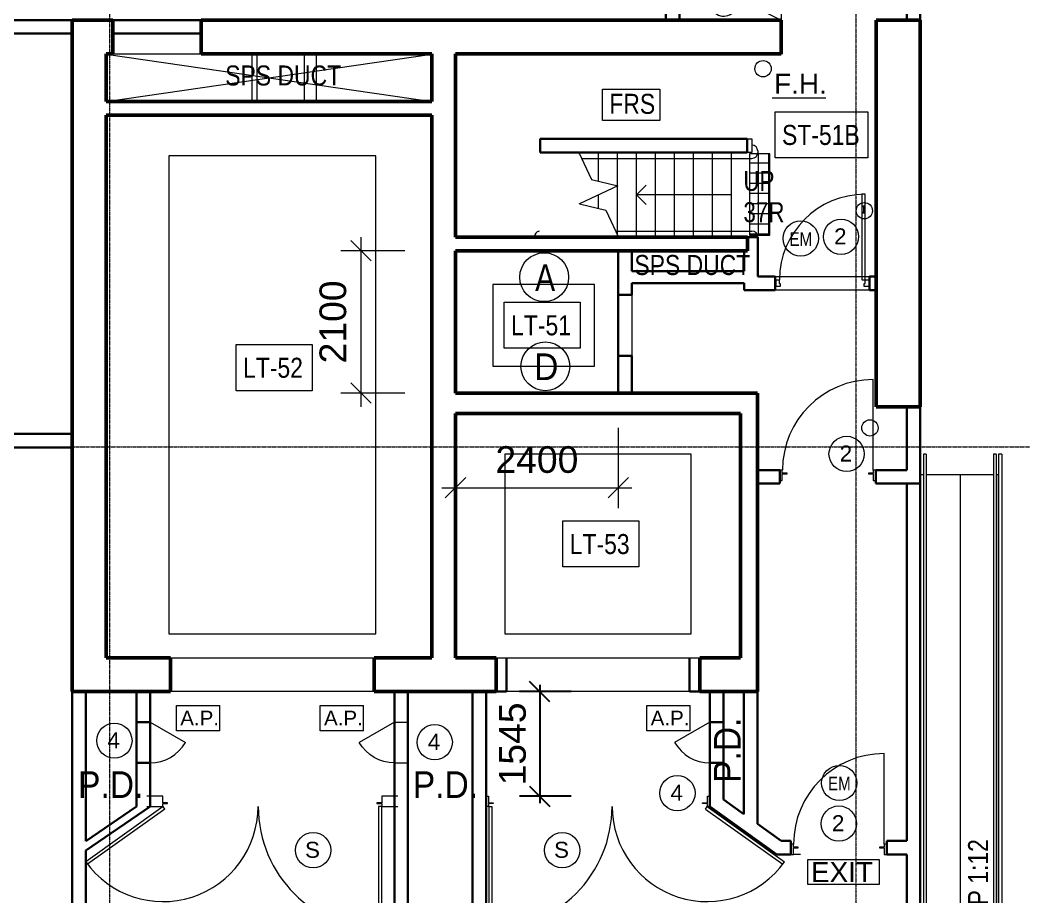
# Model space of a CAD drawing. Header units: millimetres. Extents: x -309924 to 219496, y -330797 to 211873.
# Drawn here: x 68034 to 82829, y 167829 to 180756 of the extents above; entities that cross this region are included whole.
import ezdxf

# ---------------------------------------------------------------- set-up
doc = ezdxf.new("R2010")
doc.units = ezdxf.units.MM
for name, pattern in [('Grid Line', [21, 12, -3, 3, -3]), ('Long Dash', [13.5, 9, -4.5]), ('Overhead', [1.8, 1.2, -0.6])]:
    doc.linetypes.add(name, pattern=pattern)
for name, color, linetype, lineweight in [('0-1', 7, 'Continuous', 5), ('0-4', 7, 'Continuous', 18), ('A-200-M_WALL', 113, 'Continuous', 13), ('A-241-M_RAMP', 51, 'Continuous', 5), ('A-325-M_DOOR', 7, 'Continuous', 13), ('A-325-M_DOOR__FRAME', 7, 'Continuous', 18), ('A-325-M_DOOR_GLASS', 31, 'Continuous', 13), ('A-340-M_RAILING', 11, 'Continuous', 5), ('A-ANNO-DIMS', 7, 'Continuous', 9), ('A-ANNO-DIMS-1', 7, 'Continuous', 5), ('A-ANNO-NOTE', 7, 'Continuous', 5), ('A-DETL', 102, 'Continuous', 5), ('A-DETL-GENF', 7, 'Continuous', 5), ('A-DOOR', 7, 'Continuous', 5), ('A-DOOR-1', 7, 'Continuous', 9), ('A-DOOR-FRAM', 7, 'Continuous', 5), ('A-DOOR-HDLN', 7, 'Long Dash', 5), ('A-FLOR', 7, 'Continuous', 18), ('A-WALL-2', 7, 'Continuous', 35), ('A-WALL-3', 7, 'Continuous', 13), ('G-ANNO-TEXT', 7, 'Continuous', 5), ('I-WALL', 7, 'Continuous', 9), ('I-WALL-3', 7, 'Continuous', 18), ('OAP280_W', 210, 'Continuous', 50), ('S-GRID-1', 7, 'Grid Line', 5), ('S-STRS', 7, 'Continuous', 5), ('S-STRS-2', 7, 'Overhead', 5), ('S-STRS-MBND', 7, 'Continuous', 5)]:
    doc.layers.add(name, color=color, linetype=linetype, lineweight=lineweight)
doc.styles.add('Arial Narrow_1', font='ARIALN.TTF', dxfattribs={"height": 294.984802})
doc.styles.add('Arial_1', font='arial.ttf', dxfattribs={"height": 393.413174})
doc.styles.add('Arial_2', font='arial.ttf', dxfattribs={"height": 1.475299})
doc.styles.add('Arial_3', font='arial.ttf', dxfattribs={"height": 1.081886})
doc.styles.add('Arial_5', font='arial.ttf', dxfattribs={"width": 0.9, "height": 393.413174})
doc.styles.add('Arial_6', font='arial.ttf', dxfattribs={"height": 1.18024})
doc.styles.add('Arial_7', font='arial.ttf', dxfattribs={"width": 0.8, "height": 1.967066})
doc.styles.add('Arial_8', font='arial.ttf', dxfattribs={"width": 0.8, "height": 295.05988})
doc.dimstyles.new('Diagonal_-_1_5mm_Arial', dxfattribs={"dimscale": 304.8, "dimtxt": 400, "dimasz": 0.984252, "dimexe": 0.984252, "dimexo": 0.0625, "dimgap": 0.656168, "dimtad": 1, "dimdec": 0, "dimrnd": 5, "dimzin": 0, "dimdsep": 46, "dimtxsty": 'Arial_1', "dimblk1": 'OBLIQUE', "dimblk2": 'OBLIQUE', "dimsah": 1, "dimcen": 0.09, "dimdle": 0.328084, "dimadec": 0, "dimazin": 0, "dimtfac": 1, "dimtdec": 4, "dimtix": 1, "dimtmove": 0, "dimatfit": 3, "dimfxl": 1.574803, "dimfxlon": 1, "dimtvp": 1, "dimtolj": 1, "dimtzin": 0, "dimarcsym": 2})

# ---------------------------------------------------------------- blocks, each defined once
blk = doc.blocks.new('ARC_ANN_EXIT - ARC_ANN_EXIT-878429-B2_F PLAN _2 OF 2_')
at = {"layer": 'A-ANNO-NOTE'}
for p, q in [((-2.124, 0), (-2.124, 1.862)), ((-2.124, 1.862), (3.134, 1.862)), ((3.134, 1.862), (3.134, 0)), ((3.134, 0), (-2.124, 0))]:
    blk.add_line(p, q, dxfattribs=at)
at = {"layer": 'A-ANNO-NOTE', "insert": (0.406, 1.662), "char_height": 1.4753, "width": 5.454, "attachment_point": 2, "line_spacing_factor": 0.938532, "style": 'Arial_2'}
blk.add_mtext('EXIT', dxfattribs=at)
blk = doc.blocks.new('ARC_ANN_ACCESS PANEL - AP-910189-B2_F PLAN _2 OF 2_')
at = {"layer": 'A-ANNO-NOTE'}
for p, q in [((-1.593, -0.916), (-1.593, 0.946)), ((-1.593, 0.946), (1.606, 0.946)), ((1.606, -0.916), (1.606, 0.946)), ((1.606, -0.916), (-1.593, -0.916))]:
    blk.add_line(p, q, dxfattribs=at)
at = {"layer": 'A-ANNO-NOTE', "insert": (0.12, 0.57), "char_height": 1.0819, "width": 3.40549, "attachment_point": 2, "line_spacing_factor": 0.938532, "style": 'Arial_3'}
blk.add_mtext('A.P.', dxfattribs=at)
blk = doc.blocks.new('ARC_ANN_FIRE-RATING_two_ - top right-911182-B2_F PLAN _2 OF 2_')
at = {"layer": 'A-ANNO-NOTE'}
for centre, radius in [((1.718, 1.92), 0.6), ((0, 0), 1.3)]:
    blk.add_circle(centre, radius, dxfattribs=at)
at = {"layer": 'A-ANNO-NOTE', "insert": (-0.05, 0.62), "char_height": 1.18, "width": 1.0944, "attachment_point": 2, "line_spacing_factor": 0.938532, "style": 'Arial_6'}
blk.add_mtext('2', dxfattribs=at)
blk = doc.blocks.new('ARC_ANN_FIRE-RATING_two_ - none-909955-B2_F PLAN _2 OF 2_')
at = {"layer": 'A-ANNO-NOTE'}
blk.add_circle((0, 0), 1.3, dxfattribs=at)
at = {"layer": 'A-ANNO-NOTE', "insert": (-0.05, 0.62), "char_height": 1.18, "width": 1.0944, "attachment_point": 2, "line_spacing_factor": 0.938532, "style": 'Arial_6'}
blk.add_mtext('2', dxfattribs=at)
blk = doc.blocks.new('ARC_ANN_SYMB_LIFT_FRS - FRS-LIFT-5376037-B2_F PLAN _2 OF 2_')
at = {"layer": 'A-ANNO-NOTE'}
blk.add_circle((0, 0), 1.8, dxfattribs=at)
at = {"layer": 'A-ANNO-NOTE', "insert": (0.07, 0.958), "char_height": 1.967, "width": 1.728, "attachment_point": 2, "line_spacing_factor": 0.938532, "style": 'Arial_7'}
blk.add_mtext('A', dxfattribs=at)
blk = doc.blocks.new('ARC_ANN_SMOKE SEAL_HOLD OPEN DOOR_ - none-5827350-B2_F PLAN _2 OF 2_')
at = {"layer": 'A-ANNO-NOTE'}
blk.add_circle((0, 0), 1.3, dxfattribs=at)
at = {"layer": 'A-ANNO-NOTE', "insert": (-0.05, 0.62), "char_height": 1.18, "width": 1.3104, "attachment_point": 2, "line_spacing_factor": 0.938532, "style": 'Arial_6'}
blk.add_mtext('S', dxfattribs=at)
blk = doc.blocks.new('_Oblique')
at = {"color": 0, "linetype": 'ByBlock', "lineweight": -2}
blk.add_line((-0.5, -0.5), (0.5, 0.5), dxfattribs=at)
blk = doc.blocks.new('DIMBLOCK3-B2_F PLAN _2 OF 2_')
at = {"layer": 'A-ANNO-DIMS-1', "color": 0, "lineweight": -2, "transparency": 16777216}
for p, q in [((75694, 170956), (75694, 169213)), ((76155, 170856), (75394, 170856)), ((76155, 169313), (75394, 169313))]:
    blk.add_line(p, q, dxfattribs=at)
at = {"layer": 'Defpoints', "color": 0, "transparency": 16777216}
for p in [(76174, 170856), (75694, 169313), (76174, 169313)]:
    blk.add_point(p, dxfattribs=at)
at = {"layer": 'A-ANNO-DIMS-1', "color": 0, "lineweight": -2, "transparency": 16777216, "xscale": 299.9999999999999, "yscale": 299.9999999999999, "zscale": 299.9999999999999}
for p, rotation in [((75694, 170856), 89.99970000000012), ((75694, 169313), 269.9997000000001)]:
    blk.add_blockref('_Oblique', p, dxfattribs=dict(at, rotation=rotation))
at = {"layer": 'A-ANNO-DIMS-1', "color": 0, "transparency": 16777216, "insert": (75293, 170084), "char_height": 393.4, "attachment_point": 5, "rotation": 89.9997, "style": 'Arial_1'}
blk.add_mtext('\\A1;1545', dxfattribs=at)
blk = doc.blocks.new('ARC_DOOR_LEAFANDAHALF_METAL_ART LIFT - 3300x4500mm-34444416-B2_F PLAN _2 OF 2_')
at = {"layer": 'A-DOOR'}
for p, q in [((-1610, -98), (-1566, -98)), ((-1610, -98), (-1610, -1915)), ((-1566, -98), (-1566, -1914)), ((1584, -134), (1610, -98)), ((1584, -134), (2723, -946)), ((1610, -98), (2750, -910))]:
    blk.add_line(p, q, dxfattribs=at)
for centre, radius, start, end in [((-1610, -98), 1817, 270, 0), ((1610, -98), 1400, 180, 324.5)]:
    blk.add_arc(centre, radius, start, end, dxfattribs=at)
at = {"layer": 'A-DOOR-1'}
for p, q in [((-1650, 54), (-1613, 54)), ((-1613, 54), (-1613, -44)), ((1613, 54), (1650, 54)), ((1613, -44), (1613, 54)), ((-1613, -98), (-1650, -98)), ((-1613, -44), (-1543, -44)), ((-1613, -51), (-1613, -98)), ((-1543, -51), (-1613, -51)), ((-1543, -44), (-1543, -51)), ((1543, -44), (1613, -44)), ((1543, -51), (1543, -44)), ((1613, -51), (1543, -51)), ((1613, -98), (1613, -51)), ((1650, -98), (1613, -98))]:
    blk.add_line(p, q, dxfattribs=at)
blk = doc.blocks.new('ARC_DOOR_LEAFANDAHALF_METAL_ART LIFT - 3300x4500mm-34444415-B2_F PLAN _2 OF 2_')
at = {"layer": 'A-DOOR'}
for p, q in [((-1610, 98), (-1610, 1915)), ((-1566, 98), (-1566, 1914)), ((1584, 134), (2723, 946)), ((1610, 98), (2750, 910)), ((-1610, 98), (-1566, 98)), ((1584, 134), (1610, 98))]:
    blk.add_line(p, q, dxfattribs=at)
for centre, radius, start, end in [((-1610, 98), 1817, 0, 90), ((1610, 98), 1400, 35.5, 180)]:
    blk.add_arc(centre, radius, start, end, dxfattribs=at)
at = {"layer": 'A-DOOR-1'}
for p, q in [((-1613, 98), (-1850, 98)), ((-1613, 51), (-1613, 98)), ((-1543, 51), (-1613, 51)), ((-1613, -54), (-1613, 44)), ((-1613, 44), (-1543, 44)), ((-1543, 44), (-1543, 51)), ((1613, 51), (1543, 51)), ((1543, 51), (1543, 44)), ((1543, 44), (1613, 44)), ((1850, 98), (1613, 98)), ((1613, 98), (1613, 51)), ((1613, 44), (1613, -54)), ((-1850, -54), (-1613, -54)), ((1613, -54), (1850, -54))]:
    blk.add_line(p, q, dxfattribs=at)
blk = doc.blocks.new('ARC_DOOR_M41_SINGLE_METAL_WITH_VP - 1200x2100mm-35065409-B2_F PLAN _2 OF 2_')
at = {"layer": 'A-DOOR-1'}
for p, q in [((-670, 52), (-707, 52)), ((-670, 5), (-670, 52)), ((-600, 5), (-670, 5)), ((-600, -2), (-600, 5)), ((670, 5), (600, 5)), ((600, 5), (600, -2)), ((707, 52), (670, 52)), ((670, 52), (670, 5)), ((-707, -100), (-670, -100)), ((-670, -100), (-670, -2)), ((-670, -2), (-600, -2)), ((600, -2), (670, -2)), ((670, -2), (670, -100)), ((670, -100), (707, -100))]:
    blk.add_line(p, q, dxfattribs=at)
at = {"layer": 'A-DOOR-FRAM'}
blk.add_line((667, 52), (667, 1386), dxfattribs=at)
blk.add_arc((667, 52), 1334, 90, 180, dxfattribs=at)
blk = doc.blocks.new('ARC_SYMB_REFUSE - ARC_SYMB_REFUSE B-V7-B2_F PLAN _2 OF 2_')
at = {"layer": 'A-DETL-GENF'}
for p, q in [((-750, 750), (750, 0)), ((750, 750), (750, 0)), ((-203, 654), (-219, 613)), ((-219, 613), (-173, 317)), ((-176, 673), (-203, 654)), ((-137, 676), (-176, 673)), ((-102, 653), (-137, 676)), ((-86, 615), (-102, 653)), ((-93, 581), (-86, 615)), ((-150, 544), (-120, 553)), ((-137, 461), (-150, 544)), ((60, 461), (-137, 461)), ((-120, 553), (-93, 581)), ((60, 404), (60, 461)), ((-245, 395), (-210, 433)), ((-210, 433), (-198, 365)), ((-198, 365), (-204, 359)), ((-173, 317), (82, 317)), ((-128, 404), (60, 404)), ((-123, 374), (-128, 404)), ((119, 374), (-123, 374)), ((82, 317), (164, 113)), ((196, 185), (119, 374)), ((28, 179), (71, 243)), ((71, 243), (95, 182)), ((95, 182), (73, 149)), ((164, 113), (309, 162)), ((291, 219), (196, 185)), ((309, 162), (291, 219)), ((-750, 0), (750, -750)), ((-750, 0), (750, 0)), ((750, 0), (-750, 0)), ((-203, -96), (-219, -137)), ((-219, -137), (-173, -433)), ((-176, -77), (-203, -96)), ((-137, -74), (-176, -77)), ((-102, -97), (-137, -74)), ((-86, -135), (-102, -97)), ((-93, -169), (-86, -135)), ((750, 0), (750, -750)), ((-150, -206), (-120, -197)), ((-137, -289), (-150, -206)), ((60, -289), (-137, -289)), ((-120, -197), (-93, -169)), ((60, -346), (60, -289)), ((-245, -355), (-210, -317)), ((-210, -317), (-198, -385)), ((-198, -385), (-204, -391)), ((-173, -433), (82, -433)), ((-128, -346), (60, -346)), ((-123, -376), (-128, -346)), ((119, -376), (-123, -376)), ((82, -433), (164, -637)), ((196, -565), (119, -376)), ((28, -571), (71, -507)), ((71, -507), (95, -568)), ((95, -568), (73, -601)), ((164, -637), (309, -588)), ((291, -531), (196, -565)), ((309, -588), (291, -531))]:
    blk.add_line(p, q, dxfattribs=at)
for centre, radius in [((-95, 260), 202), ((-95, 260), 147), ((-95, -490), 202), ((-95, -490), 147)]:
    blk.add_arc(centre, radius, 137.8468, 326.5012, dxfattribs=at)
blk = doc.blocks.new('ARC_ACCESS_PANEL_SINGLE_TIMBER_TYPE11 - 600w x 2000h-36726636-B2_F PLAN _2 OF 2_')
at = {"layer": 'A-DOOR'}
blk.add_line((425, 75), (125, 595), dxfattribs=at)
blk.add_arc((425, 75), 600, 120, 180, dxfattribs=at)
blk = doc.blocks.new('ARC_DOOR_M40_SINGLE_METAL - 1200x2100mm-29504181-B2_F PLAN _2 OF 2_')
at = {"layer": 'A-DOOR'}
blk.add_line((667, 100), (667, 1434), dxfattribs=at)
at = {"layer": 'A-DOOR-FRAM'}
for p, q in [((-670, 100), (-707, 100)), ((-670, 53), (-670, 100)), ((-600, 53), (-670, 53)), ((-670, -52), (-670, 46)), ((-670, 46), (-600, 46)), ((-600, 46), (-600, 53)), ((670, 53), (600, 53)), ((600, 53), (600, 46)), ((600, 46), (670, 46)), ((707, 100), (670, 100)), ((670, 100), (670, 53)), ((670, 46), (670, -52)), ((-707, -52), (-670, -52)), ((670, -52), (707, -52))]:
    blk.add_line(p, q, dxfattribs=at)
blk.add_arc((667, 100), 1334, 90, 180, dxfattribs=at)
blk = doc.blocks.new('ARC_DOR_INT_ELEVATOR - 900 x 2500-26975752-B2_F PLAN _2 OF 2_')
at = {"layer": 'A-DOOR'}
blk.add_line((-450, 100), (450, 100), dxfattribs=at)
blk = doc.blocks.new('ARC_OPN_INT - 2700x4500-29771190-B2_F PLAN _2 OF 2_')
at = {"layer": 'A-DOOR-HDLN'}
blk.add_line((-1350, 250), (1350, 250), dxfattribs=at)
blk = doc.blocks.new('ARC_ANN_SYMB_LIFT_ACCESSIBLE - DISABILITY-LIFT-5376428-M_ 2_F PLAN')
at = {"layer": 'A-ANNO-NOTE'}
blk.add_circle((0, 0), 1.8, dxfattribs=at)
at = {"layer": 'A-ANNO-NOTE', "insert": (0.07, 0.958), "char_height": 1.967, "width": 2.352, "attachment_point": 2, "line_spacing_factor": 0.938532, "style": 'Arial_5'}
blk.add_mtext('D', dxfattribs=at)
blk = doc.blocks.new('Dims-B2-FPLAN_2OF2__dwg__Oblique-5772969-B2_F PLAN _2 OF 2_')
at = {"layer": 'A-ANNO-DIMS'}
blk.add_line((-0.5, -0.5), (0.5, 0.5), dxfattribs=at)
blk = doc.blocks.new('ARC_ANN_FIRE-RATING_four_ - none-909737-B2_F PLAN _2 OF 2_')
at = {"layer": 'A-ANNO-NOTE'}
blk.add_circle((0, 0), 1.3, dxfattribs=at)
at = {"layer": 'A-ANNO-NOTE', "insert": (-0.05, 0.62), "char_height": 1.18, "width": 1.0944, "attachment_point": 2, "line_spacing_factor": 0.938532, "style": 'Arial_6'}
blk.add_mtext('4', dxfattribs=at)
blk = doc.blocks.new('Top Rail Type - Top Rail_Internal_-44542010-0281')
at = {"layer": 'A-340-M_RAILING'}
for p, q in [((81390, 174356), (81350, 174356)), ((81350, 174356), (81350, 174056)), ((81390, 174356), (81390, 174056)), ((81350, 174056), (81350, 164456)), ((81390, 174056), (81390, 164456)), ((81350, 164456), (81350, 164216)), ((81390, 164456), (81390, 164216)), ((81390, 164216), (81350, 164216))]:
    blk.add_line(p, q, dxfattribs=at)
blk = doc.blocks.new('Top Rail Type - Top Rail_Internal_-44542021-0281')
at = {"layer": 'A-340-M_RAILING'}
for p, q in [((82505, 174356), (82455, 174356)), ((82455, 174356), (82455, 174056)), ((82505, 174356), (82505, 174056)), ((82455, 174056), (82455, 164561)), ((82505, 174056), (82505, 164561)), ((82505, 164561), (82455, 164561)), ((82455, 164561), (82455, 164457)), ((82505, 164561), (82505, 164464)), ((82455, 164457), (82485, 164358)), ((82505, 164464), (82533, 164372)), ((82485, 164358), (82755, 163458)), ((82533, 164372), (82803, 163472)), ((82803, 163472), (82755, 163458))]:
    blk.add_line(p, q, dxfattribs=at)
blk = doc.blocks.new('Top Rail Type - Top Rail_Internal_-44647011-0281')
at = {"layer": 'A-340-M_RAILING'}
for p, q in [((82420, 174356), (82380, 174356)), ((82380, 174356), (82380, 174056)), ((82420, 174356), (82420, 174056)), ((82380, 174056), (82380, 164456)), ((82420, 174056), (82420, 164456)), ((82380, 164456), (82380, 164446)), ((82380, 164446), (82405, 164366)), ((82420, 164456), (82420, 164452)), ((82420, 164452), (82443, 164378)), ((82405, 164366), (82442, 164244)), ((82480, 164256), (82442, 164244)), ((82443, 164378), (82480, 164256))]:
    blk.add_line(p, q, dxfattribs=at)
blk = doc.blocks.new('A$C6D657B21')
at = {"layer": 'A-ANNO-NOTE'}
for centre in [(107154, 88105), (107722, 80078)]:
    blk.add_circle(centre, 260, dxfattribs=at)
at = {"layer": 'A-ANNO-NOTE', "char_height": 200, "width": 218.88, "attachment_point": 2, "line_spacing_factor": 0.938532, "style": 'Arial_7'}
for insert in [(107155, 88197), (107723, 80171)]:
    blk.add_mtext('EM', dxfattribs=dict(at, insert=insert))
blk = doc.blocks.new('ARC_ACCESS_PANEL_SINGLE_TIMBER_TYPE11 - 600w x 2000h-36726637-B2_F PLAN _2 OF 2_')
at = {"layer": 'A-DOOR'}
blk.add_line((425, -75), (125, -595), dxfattribs=at)
blk.add_arc((425, -75), 600, 180, 240, dxfattribs=at)

msp = doc.modelspace()

# ---------------------------------------------------------------- hatches: boundary and pattern name
at = {"layer": 'A-DETL-GENF'}
h = msp.add_hatch(dxfattribs=at)
h.set_pattern_fill('FP_7', color=256, style=0, pattern_type=2)
h.set_pattern_definition([(0, (57319.06, 58652.66), (0, 150), []), (90, (57319.06, 58652.66), (-150, 9e-15), [])])
h.paths.add_polyline_path([(78783.8, 177584.9), (79083.8, 177584.9), (79083.8, 178784.9), (78783.8, 178784.9), (78783.8, 177603.9)], flags=0)

# ---------------------------------------------------------------- linework, layer by layer
at = {"layer": '0-1'}
for p, q in [((73551.3, 170405.8), (73751.3, 170405.8)), ((73551.3, 169805.8), (73751.3, 169805.8))]:
    msp.add_line(p, q, dxfattribs=at)
at = {"layer": 'A-200-M_WALL', "color": 7, "lineweight": 5}
for p, q in [((71453.8, 179555.9), (71453.8, 180255.8)), ((71528.8, 179555.9), (71528.8, 180255.8)), ((72221.3, 180255.8), (72221.3, 179555.8)), ((72401.3, 179555.8), (72401.3, 180255.8))]:
    msp.add_line(p, q, dxfattribs=at)
at = {"layer": 'A-241-M_RAMP'}
for p, q in [((81301.4, 174055.6), (81351.4, 174055.6)), ((81391.4, 174055.6), (82381.4, 174055.6)), ((82421.4, 174055.6), (82451.4, 174055.6)), ((82451.4, 174055.6), (82451.4, 164455.6))]:
    msp.add_line(p, q, dxfattribs=at)
at = {"layer": 'A-325-M_DOOR'}
for p, q in [((80438.3, 178187.8), (80438.3, 176925.8)), ((80488.3, 178187.8), (80438.3, 178187.8)), ((80488.3, 176925.8), (80488.3, 178187.8)), ((80438.3, 176925.8), (80488.3, 176925.8))]:
    msp.add_line(p, q, dxfattribs=at)
at = {"layer": 'A-325-M_DOOR', "color": 0, "lineweight": 13}
for p, q in [((79163.3, 176925.8), (79223.3, 176925.8)), ((79238.3, 176825.8), (79163.3, 176825.8)), ((79223.3, 176925.8), (79223.3, 176872.8)), ((79223.3, 176872.8), (79238.3, 176872.8)), ((79238.3, 176872.8), (79238.3, 176825.8))]:
    msp.add_line(p, q, dxfattribs=at)
at = {"layer": 'A-325-M_DOOR', "lineweight": 13}
for p, q in [((80476.3, 176825.8), (80476.3, 176872.8)), ((80476.3, 176872.8), (80491.3, 176872.8)), ((80551.3, 176825.8), (80476.3, 176825.8)), ((80491.3, 176925.8), (80551.3, 176925.8)), ((80491.3, 176872.8), (80491.3, 176925.8))]:
    msp.add_line(p, q, dxfattribs=at)
at = {"layer": 'A-325-M_DOOR'}
msp.add_arc((80488.3, 176925.8), 1262, 90, 180, dxfattribs=at)
at = {"layer": 'A-325-M_DOOR__FRAME', "color": 0}
msp.add_line((79173.3, 176925.8), (79173.3, 176825.8), dxfattribs=at)
at = {"layer": 'A-325-M_DOOR__FRAME'}
msp.add_line((80541.3, 176925.8), (80541.3, 176825.8), dxfattribs=at)
at = {"layer": 'A-325-M_DOOR_GLASS'}
for p, q in [((80488.3, 178010.8), (80438.3, 178010.8)), ((80469.3, 178000.8), (80438.3, 178000.8)), ((80469.3, 177910.8), (80469.3, 178010.8)), ((80478.3, 177910.8), (80478.3, 178010.8)), ((80488.3, 178000.8), (80478.3, 178000.8)), ((80469.3, 177920.8), (80438.3, 177920.8)), ((80488.3, 177910.8), (80438.3, 177910.8)), ((80488.3, 177920.8), (80478.3, 177920.8))]:
    msp.add_line(p, q, dxfattribs=at)
at = {"layer": 'A-ANNO-DIMS'}
for p, q in [((73059.5, 175055.8), (73059.5, 177555.8)), ((73704.3, 177355.8), (72759.5, 177355.8)), ((73704.3, 175255.8), (72759.5, 175255.8)), ((74451.3, 174742.1), (74451.3, 173561.1)), ((76851.3, 174742.1), (76851.3, 173561.1)), ((74251.3, 173861.1), (77051.3, 173861.1))]:
    msp.add_line(p, q, dxfattribs=at)
at = {"layer": 'A-ANNO-NOTE'}
for p, q in [((79163.3, 176975.8), (80551.3, 176975.8)), ((80551.3, 176775.8), (79163.3, 176775.8))]:
    msp.add_line(p, q, dxfattribs=at)
msp.add_lwpolyline([(79116.8, 179610.1), (79911.5, 179610.1)], dxfattribs=at)
msp.add_circle((78984.4, 180039.2), 120, dxfattribs=at)
at = {"layer": 'A-DETL'}
for p, q in [((69301.3, 180255.8), (69301.3, 179555.8)), ((74101.3, 180255.8), (69301.3, 180255.8)), ((69301.3, 180255.8), (74101.3, 179555.8)), ((69301.3, 179555.8), (74101.3, 180255.8)), ((74101.3, 179555.8), (74101.3, 180255.8)), ((69301.3, 179555.8), (74101.3, 179555.8)), ((69301.3, 179355.8), (69301.3, 171355.8)), ((74101.3, 179355.8), (69301.3, 179355.8)), ((74101.3, 171355.8), (74101.3, 179355.8)), ((73276.3, 178755.8), (70226.3, 178755.8)), ((70226.3, 178755.8), (70226.3, 171705.8)), ((73276.3, 171705.8), (73276.3, 178755.8)), ((79083.8, 178784.9), (78783.8, 178784.9)), ((78783.8, 178784.9), (78783.8, 177584.9)), ((78906.4, 178826.2), (78906.4, 178801.2)), ((79083.8, 177584.9), (79083.8, 178784.9)), ((76321.4, 178716.2), (78821.4, 178716.2)), ((77121.3, 178180.8), (77262.7, 178322.2)), ((78521.3, 178180.8), (77121.3, 178180.8)), ((77121.3, 178180.8), (77262.7, 178039.3)), ((76826.4, 177646.2), (78821.4, 177646.2)), ((78783.8, 177584.9), (79083.8, 177584.9)), ((78906.4, 177551.2), (78906.4, 177561.2)), ((74451.3, 177355.8), (74451.3, 175255.8)), ((76851.3, 177355.8), (74451.3, 177355.8)), ((76501.3, 176855.8), (75001.3, 176855.8)), ((75001.3, 176855.8), (75001.3, 175655.8)), ((76501.3, 175655.8), (76501.3, 176855.8)), ((75001.3, 175655.8), (76501.3, 175655.8)), ((74451.3, 175255.8), (76851.3, 175255.8)), ((74451.3, 174955.8), (74451.3, 171355.8)), ((78651.3, 174955.8), (74451.3, 174955.8)), ((78651.3, 171355.8), (78651.3, 174955.8)), ((75176.3, 174355.8), (75176.3, 171705.8)), ((77926.3, 174355.8), (75176.3, 174355.8)), ((77926.3, 171705.8), (77926.3, 174355.8)), ((81887.5, 174055.6), (81887.5, 164455.6)), ((70226.3, 171705.8), (73276.3, 171705.8)), ((75176.3, 171705.8), (77926.3, 171705.8)), ((69301.3, 171355.8), (74101.3, 171355.8)), ((74451.3, 171355.8), (78651.3, 171355.8))]:
    msp.add_line(p, q, dxfattribs=at)
for centre, start, end in [((78821.4, 178826.2), 0, 90), ((78821.4, 178801.2), 270, 0), ((75701.1, 177562.8), 101.22122, 180), ((78821.4, 177561.2), 0, 90)]:
    msp.add_arc(centre, 85, start, end, dxfattribs=at)
at = {"layer": 'A-FLOR'}
for p, q in [((78751.3, 179005.8), (78821.3, 179005.8)), ((78821.3, 179005.8), (78821.3, 178805.8)), ((78821.3, 178805.8), (78751.3, 178805.8)), ((78756.3, 177555.8), (78907.3, 177555.8)), ((77051.3, 176705.8), (77051.3, 175805.8)), ((73251.3, 170855.8), (70251.3, 170855.8)), ((77901.3, 170855.8), (75201.3, 170855.8)), ((78901.3, 168661.5), (78901.3, 168655.8))]:
    msp.add_line(p, q, dxfattribs=at)
at = {"layer": 'A-WALL-2'}
for p, q in [((69401.5, 180755.8), (68801.3, 180755.8)), ((68801.3, 180755.8), (68801.3, 170855.8)), ((69401.5, 180255.8), (69401.5, 180755.8)), ((79251.3, 180755.8), (70701.3, 180755.8)), ((70701.3, 180755.8), (70701.3, 180255.8)), ((79251.3, 180255.8), (79251.3, 180755.8)), ((81301.3, 180755.7), (80651.3, 180755.8)), ((80651.3, 180755.8), (80651.3, 175055.8)), ((81301.3, 175055.7), (81301.3, 180755.7)), ((74451.3, 180255.8), (79251.3, 180255.8)), ((74451.3, 177555.8), (74451.3, 180255.8)), ((78756.3, 177555.8), (74451.3, 177555.8)), ((78756.3, 177355.8), (78756.3, 177555.8)), ((76851.3, 177355.8), (78756.3, 177355.8)), ((78901.3, 175255.8), (76851.3, 175255.8)), ((78901.3, 170855.8), (78901.3, 175255.8)), ((80651.3, 175055.8), (81301.3, 175055.7)), ((70251.3, 170855.8), (70251.3, 171355.8)), ((73251.3, 171355.8), (73251.3, 170855.8)), ((75051.3, 170855.8), (75051.3, 171355.8)), ((78051.3, 171355.8), (78051.3, 170855.8)), ((68801.3, 170855.8), (70251.3, 170855.8)), ((73251.3, 170855.8), (75051.3, 170855.8)), ((78051.3, 170855.8), (78901.3, 170855.8))]:
    msp.add_line(p, q, dxfattribs=at)
at = {"layer": 'A-WALL-3'}
msp.add_line((69821.3, 180755.8), (70421.3, 180755.8), dxfattribs=at)
at = {"layer": 'G-ANNO-TEXT', "flags": 128}
for points in [[(76618.7, 179739.1), (77465.4, 179739.1), (77465.4, 179275.5), (76618.7, 179275.5)], [(79164.2, 179405.6), (80531.1, 179405.6), (80531.1, 178724.6), (79164.2, 178724.6)], [(75171, 176599), (76289.3, 176599), (76289.3, 175918), (75171, 175918)], [(71220.3, 175973.2), (72338.6, 175973.2), (72338.6, 175292.3), (71220.3, 175292.3)], [(76035.2, 173373.9), (77153.5, 173373.9), (77153.5, 172693), (76035.2, 172693)]]:
    msp.add_lwpolyline(points, close=True, dxfattribs=at)
at = {"layer": 'I-WALL', "lineweight": 30}
for p, q in [((81301.3, 180754.7), (81301.4, 187241.5)), ((81101.3, 184130.7), (81101.3, 180754.7)), ((77551.3, 182455.8), (77551.3, 180755.8)), ((77751.3, 180755.8), (77751.3, 182255.8)), ((68801.3, 180755.8), (66551.3, 180755.8)), ((68801.3, 180555.8), (68801.3, 180755.8)), ((70701.3, 180755.8), (69403.5, 180755.8)), ((69403.5, 180755.8), (69403.5, 180555.8)), ((70701.3, 180555.8), (70701.3, 180755.8)), ((77551.3, 180755.8), (77751.3, 180755.8)), ((81101.3, 180754.7), (81301.3, 180754.7)), ((66551.3, 180555.8), (68801.3, 180555.8)), ((69403.5, 180555.8), (70701.3, 180555.8)), ((78751.3, 179005.8), (75701.3, 179005.8)), ((75701.3, 179005.8), (75701.3, 178805.8)), ((78751.3, 178805.8), (78751.3, 179005.8)), ((75701.3, 178805.8), (76269.9, 178805.8)), ((76281.3, 178805.8), (78751.3, 178805.8)), ((78907.3, 177555.8), (78757.3, 177555.8)), ((78907.3, 177555.8), (78907.3, 177355.8)), ((78907.3, 176975.8), (78907.3, 177555.8)), ((76851.3, 175255.8), (76851.3, 177355.8)), ((77051.3, 177355.8), (76851.3, 177355.8)), ((77051.3, 177055.6), (77051.3, 177355.8)), ((78707.3, 177355.8), (78707.3, 177055.6)), ((78707.3, 177055.6), (77051.3, 177055.6)), ((79163.3, 176975.8), (78907.3, 176975.8)), ((79163.3, 176775.8), (79163.3, 176975.8)), ((80551.3, 176975.8), (80651.3, 176975.8)), ((80551.3, 176775.8), (80551.3, 176975.8)), ((77051.3, 176705.8), (77051.3, 176875.6)), ((78707.3, 176875.6), (77051.3, 176875.6)), ((78707.3, 176875.6), (78707.3, 176775.8)), ((76851.3, 176705.8), (77051.3, 176705.8)), ((78707.3, 176775.8), (79163.3, 176775.8)), ((80651.3, 176775.8), (80551.3, 176775.8)), ((77051.3, 175805.8), (76851.3, 175805.8)), ((77051.3, 175255.8), (77051.3, 175805.8)), ((76851.3, 175255.8), (77051.3, 175255.8)), ((81301.3, 175055.7), (81101.3, 175055.7)), ((81101.3, 175055.7), (81101.3, 174121.7)), ((81301.3, 173921.7), (81301.3, 175055.7)), ((68801.3, 174655.8), (55751.3, 174655.9)), ((68801.3, 174455.8), (68801.3, 174655.8)), ((55751.3, 174455.9), (68801.3, 174455.8)), ((79231.3, 174121.8), (78901.3, 174121.8)), ((78901.3, 174121.8), (78901.3, 173921.8)), ((79231.3, 173921.8), (79231.3, 174121.8)), ((81101.3, 174121.7), (80645.3, 174121.8)), ((80645.3, 174121.8), (80645.3, 173921.8)), ((78901.3, 173921.8), (79231.3, 173921.8)), ((80645.3, 173921.8), (81301.3, 173921.7)), ((81101.3, 173921.7), (81101.3, 168655.7)), ((81301.2, 163455.7), (81301.3, 173921.7)), ((75051.3, 171355.8), (75051.3, 170855.8)), ((75201.3, 170855.8), (75201.3, 171355.8)), ((77901.3, 171355.8), (77901.3, 170855.8)), ((78051.3, 170855.8), (78051.3, 171355.8)), ((69001.3, 170855.8), (68801.3, 170855.8)), ((68801.3, 170855.8), (68801.3, 166862.8)), ((69001.3, 168648.9), (69001.3, 170855.8)), ((69751.3, 169805.8), (69751.3, 170855.8)), ((70101.3, 170855.8), (69901.3, 170855.8)), ((69951.3, 170855.8), (69951.3, 169805.8)), ((73601.3, 170855.8), (73401.3, 170855.8)), ((73551.3, 170855.8), (73551.3, 167360.9)), ((73751.3, 167560.9), (73751.3, 170855.8)), ((74901.3, 170855.8), (74701.3, 170855.8)), ((74701.3, 170855.8), (74701.3, 167560.9)), ((74901.3, 167360.9), (74901.3, 170855.8)), ((75051.3, 170855.8), (75201.3, 170855.8)), ((77901.3, 170855.8), (78051.3, 170855.8)), ((78201.3, 170855.8), (78201.3, 169355.8)), ((78401.3, 170855.8), (78201.3, 170855.8)), ((78401.3, 169263.9), (78401.3, 170855.8)), ((78901.3, 170855.8), (78701.3, 170855.8)), ((78701.3, 170855.8), (78701.3, 169049.8)), ((78901.3, 168907.1), (78901.3, 170855.8)), ((69751.3, 170405.8), (69951.3, 170405.8)), ((78201.3, 170405.8), (78401.3, 170405.8)), ((69751.3, 169805.8), (69751.3, 169160.8)), ((69951.3, 169805.8), (69751.3, 169805.8)), ((69951.1, 169160.8), (69951.3, 169805.8)), ((78401.3, 169805.8), (78201.3, 169805.8)), ((78201.3, 169355.8), (78201.3, 169160.8)), ((78545.8, 169160.8), (78401.3, 169263.9)), ((69001.3, 168512.5), (69951.3, 169160.9)), ((69751.3, 169160.8), (69001.3, 168648.9)), ((78201.3, 169160.8), (78201.4, 169160.8)), ((78201.4, 169160.8), (78701.3, 168804.2)), ((78701.3, 169049.8), (78545.8, 169160.8)), ((79253.7, 168655.8), (78901.3, 168907.1)), ((78701.3, 168804.1), (79189.6, 168455.8)), ((79394.3, 168655.8), (79253.7, 168655.8)), ((79394.3, 168455.8), (79394.3, 168655.8)), ((81101.3, 168655.7), (80808.3, 168655.7)), ((80808.3, 168655.7), (80808.3, 168455.7)), ((69001.3, 168410.1), (69001.3, 168512.5)), ((69001.3, 166862.8), (69001.3, 168410.1)), ((79189.6, 168455.8), (79394.3, 168455.8)), ((80808.3, 168455.7), (81101.3, 168455.7)), ((81101.3, 168455.7), (81101.3, 166655.7))]:
    msp.add_line(p, q, dxfattribs=at)
at = {"layer": 'I-WALL-3'}
for p, q in [((77051.3, 176705.8), (77051.3, 175805.8)), ((79534, 168455.8), (79431.3, 168455.8))]:
    msp.add_line(p, q, dxfattribs=at)
at = {"layer": 'OAP280_W'}
for p, q in [((69401.5, 180755.9), (68801.3, 180755.9)), ((68801.3, 180755.9), (68801.3, 170855.9)), ((69401.5, 180255.9), (69401.5, 180755.9)), ((70701.3, 180755.9), (79251.3, 180755.9)), ((70701.3, 180255.9), (70701.3, 180755.9)), ((79251.3, 180255.8), (79251.3, 180755.8)), ((81301.3, 180755.9), (80651.3, 180755.8)), ((80651.3, 175055.9), (80651.3, 180755.9)), ((81301.3, 180755.9), (81301.3, 175055.9)), ((69301.3, 179555.9), (69301.3, 180255.9)), ((69401.5, 180255.9), (69301.3, 180255.9)), ((70701.3, 180255.9), (74101.3, 180255.9)), ((74101.3, 180255.9), (74101.3, 179555.9)), ((74451.3, 180255.9), (79251.3, 180255.9)), ((74451.3, 177555.9), (74451.3, 180255.9)), ((74101.3, 179555.9), (69301.3, 179555.9)), ((69301.3, 171355.9), (69301.3, 179355.9)), ((69301.3, 179355.9), (74101.3, 179355.9)), ((74101.3, 179355.9), (74101.3, 171355.9)), ((78756.3, 177555.9), (74451.3, 177555.9)), ((78756.3, 177355.9), (78756.3, 177555.9)), ((74451.3, 175255.9), (74451.3, 177355.9)), ((74451.3, 177355.9), (78756.3, 177355.9)), ((78901.3, 175255.9), (74451.3, 175255.9)), ((78901.3, 170855.9), (78901.3, 175255.9)), ((80651.3, 175055.8), (81301.3, 175055.9)), ((74451.3, 171355.9), (74451.3, 174955.9)), ((74451.3, 174955.9), (78651.3, 174955.9)), ((78651.3, 174955.9), (78651.3, 171355.9)), ((70251.3, 171355.9), (69301.3, 171355.9)), ((70251.3, 170855.9), (70251.3, 171355.9)), ((74101.3, 171355.9), (73251.3, 171355.9)), ((73251.3, 171355.9), (73251.3, 170855.9)), ((75051.3, 171355.9), (74451.3, 171355.9)), ((75051.3, 170855.9), (75051.3, 171355.9)), ((78651.3, 171355.9), (78051.3, 171355.9)), ((78051.3, 171355.9), (78051.3, 170855.9)), ((68801.3, 170855.9), (70251.3, 170855.9)), ((73251.3, 170855.9), (75051.3, 170855.9)), ((78051.3, 170855.9), (78901.3, 170855.9))]:
    msp.add_line(p, q, dxfattribs=at)
at = {"layer": 'S-GRID-1'}
for p, q in [((69351.5, 210672.6), (69351.1, 140117.7)), ((80351.5, 210672.6), (80351.1, 140117.7)), ((-10508.1, 174464.5), (128177.4, 174463.8))]:
    msp.add_line(p, q, dxfattribs=at)
at = {"layer": 'S-STRS'}
for p, q in [((76281.3, 178805.8), (76269.9, 178805.8)), ((76281.3, 178781.2), (76281.3, 178805.8)), ((76561.3, 178381.7), (76561.3, 178805.8)), ((76841.3, 178313.6), (76841.3, 178805.8)), ((77121.3, 177555.8), (77121.3, 178805.8)), ((77401.3, 177555.8), (77401.3, 178805.8)), ((77681.3, 177555.8), (77681.3, 178805.8)), ((77961.3, 177555.8), (77961.3, 178805.8)), ((78241.3, 177555.8), (78241.3, 178805.8)), ((78521.3, 177555.8), (78521.3, 178805.8)), ((76841.3, 177580.3), (76841.3, 178311.3)), ((76561.3, 177979.9), (76561.3, 178180.8)), ((76281.3, 178047.9), (76281.3, 178050.2))]:
    msp.add_line(p, q, dxfattribs=at)
at = {"layer": 'S-STRS-2'}
for p, q in [((76281.3, 178781.2), (76281.3, 178805.8)), ((76561.3, 178381.7), (76561.3, 178805.8)), ((76841.3, 178313.6), (76841.3, 178805.8)), ((77121.3, 177555.8), (77121.3, 178805.8)), ((77401.3, 177555.8), (77401.3, 178805.8)), ((77681.3, 177555.8), (77681.3, 178805.8)), ((77961.3, 177555.8), (77961.3, 178805.8)), ((78241.3, 177555.8), (78241.3, 178805.8)), ((78521.3, 177555.8), (78521.3, 178805.8)), ((76841.3, 177580.3), (76841.3, 178311.3)), ((76561.3, 177979.9), (76561.3, 178180.8)), ((76281.3, 178047.9), (76281.3, 178050.2))]:
    msp.add_line(p, q, dxfattribs=at)
at = {"layer": 'S-STRS-MBND'}
for p, q in [((76269.9, 178805.8), (76455.7, 178407.3)), ((76844.5, 178312.8), (76278.1, 178048.7)), ((76455.7, 178407.3), (76844.5, 178312.8)), ((76278.1, 178048.7), (76667, 177954.2)), ((76667, 177954.2), (76852.8, 177555.8))]:
    msp.add_line(p, q, dxfattribs=at)

# ---------------------------------------------------------------- block references
at = {"xscale": 300, "yscale": 300, "zscale": 300}
for p, rotation in [((73059.5, 177355.8), 90), ((73059.5, 175255.8), 270), ((74451.3, 173861.1), 180)]:
    msp.add_blockref('Dims-B2-FPLAN_2OF2__dwg__Oblique-5772969-B2_F PLAN _2 OF 2_', p, dxfattribs=dict(at, rotation=rotation))
msp.add_blockref('Dims-B2-FPLAN_2OF2__dwg__Oblique-5772969-B2_F PLAN _2 OF 2_', (76851.3, 173861.1), dxfattribs=at)
at = {"layer": '0-1'}
for name, p, rotation in [('ARC_SYMB_REFUSE - ARC_SYMB_REFUSE B-V7-B2_F PLAN _2 OF 2_', (78501.3, 181505.8), 359.9997000009001), ('ARC_ACCESS_PANEL_SINGLE_TIMBER_TYPE11 - 600w x 2000h-36726637-B2_F PLAN _2 OF 2_', (69876.3, 169980.8), 89.99970000000059), ('ARC_ACCESS_PANEL_SINGLE_TIMBER_TYPE11 - 600w x 2000h-36726636-B2_F PLAN _2 OF 2_', (78276.3, 169980.8), 89.99969999999931), ('ARC_DOOR_M41_SINGLE_METAL_WITH_VP - 1200x2100mm-35065409-B2_F PLAN _2 OF 2_', (80101.3, 168555.8), 359.9997000009001), ('ARC_DOOR_LEAFANDAHALF_METAL_ART LIFT - 3300x4500mm-34444415-B2_F PLAN _2 OF 2_', (71751.3, 169258.3), 179.9997000009), ('ARC_DOOR_LEAFANDAHALF_METAL_ART LIFT - 3300x4500mm-34444416-B2_F PLAN _2 OF 2_', (76551.3, 169258.3), 359.9997000009001)]:
    msp.add_blockref(name, p, dxfattribs=dict(at, rotation=rotation))
at = {"layer": '0-1', "xscale": -1, "rotation": 270.0002999999994}
msp.add_blockref('ARC_ACCESS_PANEL_SINGLE_TIMBER_TYPE11 - 600w x 2000h-36726637-B2_F PLAN _2 OF 2_', (73626.2, 169980.8), dxfattribs=at)
at = {"layer": '0-4'}
for name, p, rotation in [('ARC_DOR_INT_ELEVATOR - 900 x 2500-26975752-B2_F PLAN _2 OF 2_', (76951.3, 176255.8), 269.9996999999998), ('ARC_DOOR_M40_SINGLE_METAL - 1200x2100mm-29504181-B2_F PLAN _2 OF 2_', (79938.3, 174021.8), 359.9997000009001), ('ARC_OPN_INT - 2700x4500-29771190-B2_F PLAN _2 OF 2_', (76551.3, 171105.8), 179.9997000009)]:
    msp.add_blockref(name, p, dxfattribs=dict(at, rotation=rotation))
at = {"layer": 'A-340-M_RAILING'}
for name in ['Top Rail Type - Top Rail_Internal_-44542010-0281', 'Top Rail Type - Top Rail_Internal_-44647011-0281', 'Top Rail Type - Top Rail_Internal_-44542021-0281']:
    msp.add_blockref(name, (1, -0.6), dxfattribs=at)
at = {"layer": 'A-ANNO-NOTE'}
msp.add_blockref('A$C6D657B21', (-27614.1, 89430.5), dxfattribs=at)
at = {"layer": 'A-ANNO-NOTE', "xscale": 200, "yscale": 200, "zscale": 200}
for name, p in [('ARC_ANN_FIRE-RATING_two_ - top right-911182-B2_F PLAN _2 OF 2_', (80133.5, 177561.3)), ('ARC_ANN_SYMB_LIFT_FRS - FRS-LIFT-5376037-B2_F PLAN _2 OF 2_', (75758.8, 176965.2)), ('ARC_ANN_SYMB_LIFT_ACCESSIBLE - DISABILITY-LIFT-5376428-M_ 2_F PLAN', (75775.4, 175650.4)), ('ARC_ANN_FIRE-RATING_two_ - top right-911182-B2_F PLAN _2 OF 2_', (80216.3, 174359.6)), ('ARC_ANN_ACCESS PANEL - AP-910189-B2_F PLAN _2 OF 2_', (70656.3, 170460.1)), ('ARC_ANN_ACCESS PANEL - AP-910189-B2_F PLAN _2 OF 2_', (72775.2, 170460.1)), ('ARC_ANN_ACCESS PANEL - AP-910189-B2_F PLAN _2 OF 2_', (77589.6, 170460.1)), ('ARC_ANN_FIRE-RATING_four_ - none-909737-B2_F PLAN _2 OF 2_', (69423.7, 170132.3)), ('ARC_ANN_FIRE-RATING_four_ - none-909737-B2_F PLAN _2 OF 2_', (74144.8, 170109.1)), ('ARC_ANN_FIRE-RATING_four_ - none-909737-B2_F PLAN _2 OF 2_', (77721.9, 169358)), ('ARC_ANN_FIRE-RATING_two_ - none-909955-B2_F PLAN _2 OF 2_', (80101.3, 168909.6)), ('ARC_ANN_SMOKE SEAL_HOLD OPEN DOOR_ - none-5827350-B2_F PLAN _2 OF 2_', (72353.6, 168517.4)), ('ARC_ANN_SMOKE SEAL_HOLD OPEN DOOR_ - none-5827350-B2_F PLAN _2 OF 2_', (76024.1, 168517.4)), ('ARC_ANN_EXIT - ARC_ANN_EXIT-878429-B2_F PLAN _2 OF 2_', (80067, 168009.6))]:
    msp.add_blockref(name, p, dxfattribs=at)

# ---------------------------------------------------------------- texts
at = {"layer": 'A-ANNO-DIMS', "insert": (72446.8, 176305.8), "char_height": 393.41, "width": 1459.2, "attachment_point": 2, "rotation": 90, "line_spacing_factor": 0.938532, "style": 'Arial_1'}
msp.add_mtext('2100', dxfattribs=at)
at = {"layer": 'A-ANNO-DIMS', "insert": (75651.3, 174473.9), "char_height": 393.41, "width": 1459.2, "attachment_point": 2, "line_spacing_factor": 0.938532, "style": 'Arial_1'}
msp.add_mtext('2400', dxfattribs=at)
at = {"layer": 'A-ANNO-NOTE', "insert": (79535.9, 179964.4), "char_height": 295.06, "width": 925.2, "attachment_point": 2, "line_spacing_factor": 0.938532, "style": 'Arial_2'}
msp.add_mtext('F.H.', dxfattribs=at)
at = {"layer": 'G-ANNO-TEXT', "attachment_point": 1}
for s, insert, char_height, width, line_spacing_factor, style in [('SPS DUCT', (71058, 180086.6), 294.98, 2349.833, 0.968573, 'Arial Narrow_1'), ('FRS', (76718.7, 179668.8), 294.98, 1098, 0.968573, 'Arial Narrow_1'), ('ST-51B', (79264.2, 179210.1), 294.98, 1368, 0.968573, 'Arial Narrow_1'), ('UP\\P37R', (78694.7, 178532.7), 295.06, 712.8, 0.938532, 'Arial_8'), ('SPS DUCT', (77087.7, 177292.7), 294.98, 1986.581, 0.968573, 'Arial Narrow_1'), ('LT-51', (75271, 176403.5), 294.98, 1051.2, 0.968573, 'Arial Narrow_1'), ('LT-52', (71320.3, 175777.8), 294.98, 1051.2, 0.968573, 'Arial Narrow_1'), ('LT-53', (76135.2, 173178.4), 294.98, 1051.2, 0.968573, 'Arial Narrow_1'), ('\\pi248.43;P.D. ', (68640.2, 169680.8), 393.413, 1377.702, 0.938532, 'Arial_5'), ('\\pi248.43;P.D. ', (73573.9, 169680.8), 393.413, 1377.702, 0.938532, 'Arial_5')]:
    msp.add_mtext(s, dxfattribs=dict(at, insert=insert, char_height=char_height, width=width, line_spacing_factor=line_spacing_factor, style=style))
at = {"layer": 'G-ANNO-TEXT', "attachment_point": 1, "rotation": 90}
for s, insert, char_height, width, line_spacing_factor, style in [('\\pi248.43;P.D. ', (78260.6, 169262.2), 393.413, 1377.702, 0.938532, 'Arial_5'), ('RAMP UP 1:12', (82006.2, 166389.9), 294.985, 2736, 0.968573, 'Arial Narrow_1')]:
    msp.add_mtext(s, dxfattribs=dict(at, insert=insert, char_height=char_height, width=width, line_spacing_factor=line_spacing_factor, style=style))

# ---------------------------------------------------------------- dimensions: what is measured, and where the dimension line sits
at = {"layer": 'A-ANNO-DIMS-1'}
dim = msp.add_linear_dim(base=(75694, 169312.8), p1=(76174, 170855.8), p2=(76174, 169312.8), angle=89.9997, dimstyle='Diagonal_-_1_5mm_Arial', override={"dimpost": '<>', "dimfxl": 1543.000001}, dxfattribs=at)
dim.commit()
dim.dimension.update_dxf_attribs({"geometry": 'DIMBLOCK3-B2_F PLAN _2 OF 2_', "text_midpoint": (75293.2, 170084.3)})

doc.saveas('drawing.dxf')
